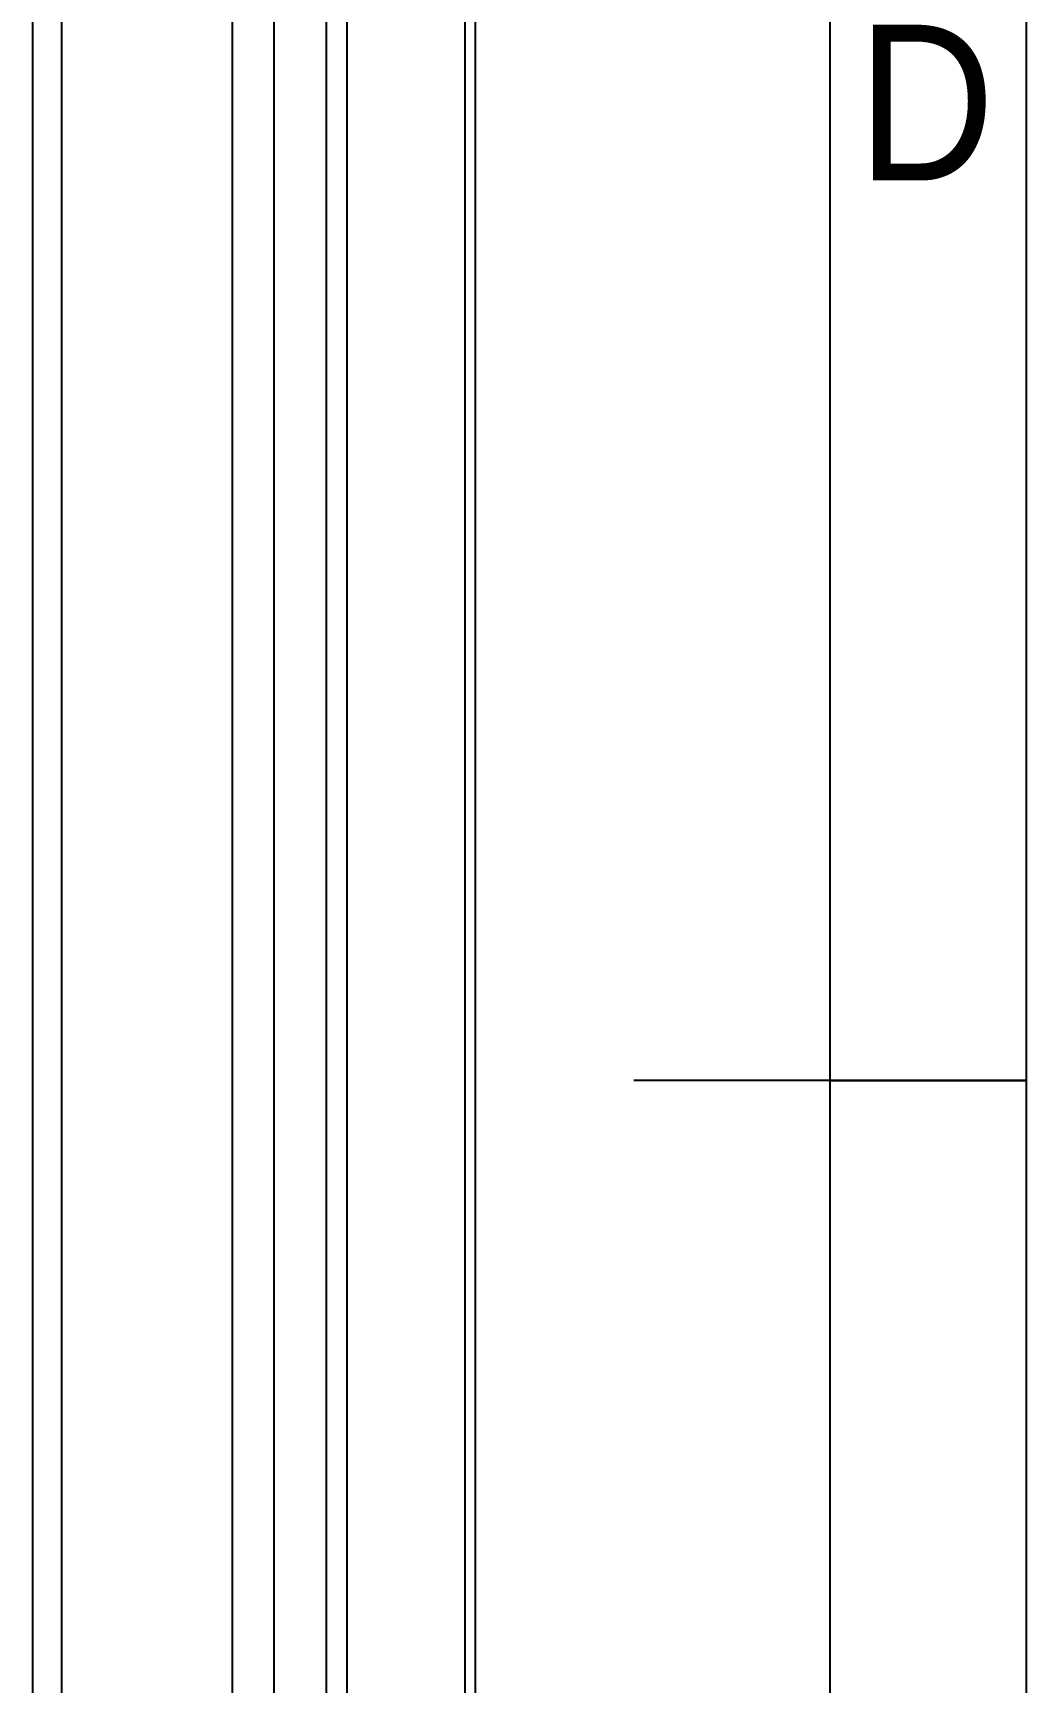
# Model space of a CAD drawing. Extents: x 150 to 4150, y 50 to 2920.
# Drawn here: x 3896.8 to 4150, y 1331.8 to 1752 of the extents above; entities that cross this region are included whole.
import ezdxf

# ---------------------------------------------------------------- set-up
doc = ezdxf.new("R2010")
doc.units = 0
doc.header["$LTSCALE"] = 10
doc.linetypes.add('SLD-KATı', pattern=[0])
doc.layers.get('0').update_dxf_attribs({"linetype": 'CONTINUOUS'})
doc.styles.add('SLDTEXTSTYLE1', font='GOTHIC.TTF', dxfattribs={"width": 0.913})

msp = doc.modelspace()

# ---------------------------------------------------------------- linework, layer by layer
at = {"color": 7, "linetype": 'SLD-KATı'}
for p, q in [((4150, 2920), (4150, 50)), ((4100, 2870), (4100, 100)), ((3971.6, 2143.39), (3971.6, 927.91)), ((3976.9, 927.91), (3976.9, 2143.39)), ((3947.73, 923.17), (3947.73, 2132.67)), ((3958.34, 920.26), (3958.34, 2132.67)), ((4009.6, 2127.57), (4009.6, 912.09)), ((4006.95, 2126.04), (4006.95, 910.56)), ((3904.14, 1284.29), (3904.14, 1872.2)), ((3896.82, 1274.08), (3896.82, 1861.99)), ((4150, 1485), (4050, 1485)), ((4100, 1485), (4150, 1485))]:
    msp.add_line(p, q, dxfattribs=at)

# ---------------------------------------------------------------- texts
at = {"color": 7, "linetype": 'CONTINUOUS', "insert": (4124.53, 1754.07), "char_height": 39.69, "attachment_point": 2, "style": 'SLDTEXTSTYLE1'}
msp.add_mtext('D', dxfattribs=at)

doc.saveas('drawing.dxf')
